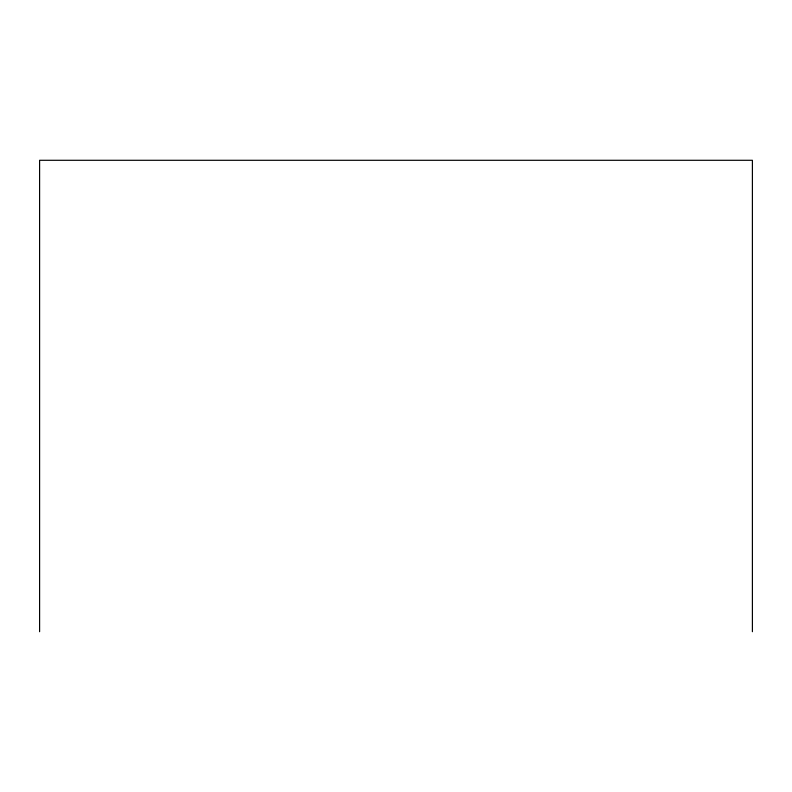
<?xml version="1.0" encoding="UTF-8"?>
<svg xmlns="http://www.w3.org/2000/svg" width="792" height="792" viewBox="0 0 792 792"><rect width="100%" height="100%" fill="white"/><g stroke="black" fill="none" stroke-linecap="round" stroke-linejoin="round"><path stroke-width="1.19" d="M752.4 631.709L752.4 160.291L39.6 160.291L39.6 631.709"/></g></svg>
